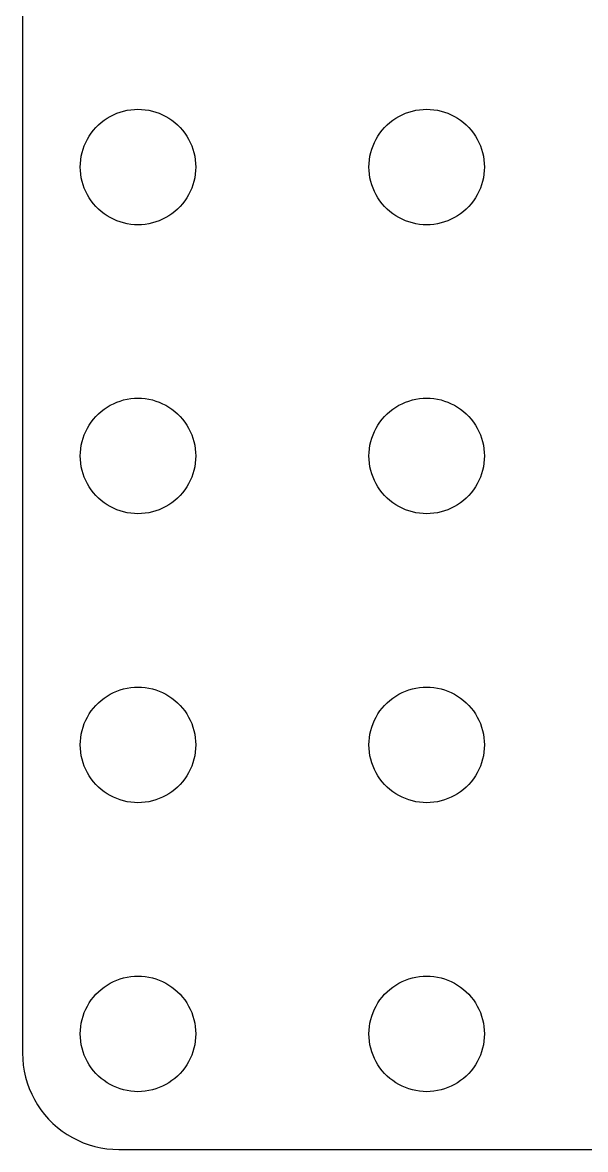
# Model space of a CAD drawing. Header units: metres. Extents: x -58 to 58, y -58 to 58.
# Drawn here: x -58.5 to -29.2, y -58.5 to 0 of the extents above; entities that cross this region are included whole.
import ezdxf

# ---------------------------------------------------------------- set-up
doc = ezdxf.new("R2010")
doc.units = ezdxf.units.M

msp = doc.modelspace()

# ---------------------------------------------------------------- linework, layer by layer
for p, q in [((-58.5, 53.5), (-58.5, -53.5)), ((-53.6044, -4.71066), (-53.427, -4.64682)), ((-53.427, -4.64682), (-53.2461, -4.59424)), ((-53.2461, -4.59424), (-53.0621, -4.55313)), ((-53.0621, -4.55313), (-52.876, -4.52365)), ((-52.876, -4.52365), (-52.6884, -4.50591)), ((-52.6884, -4.50591), (-52.5, -4.5)), ((-52.5, -4.5), (-52.3116, -4.50591)), ((-52.3116, -4.50591), (-52.124, -4.52365)), ((-52.124, -4.52365), (-51.9379, -4.55313)), ((-51.9379, -4.55313), (-51.7539, -4.59424)), ((-51.7539, -4.59424), (-51.5729, -4.64682)), ((-51.5729, -4.64682), (-51.3956, -4.71066)), ((-38.6044, -4.71066), (-38.427, -4.64682)), ((-38.427, -4.64682), (-38.2461, -4.59424)), ((-38.2461, -4.59424), (-38.0621, -4.55313)), ((-38.0621, -4.55313), (-37.876, -4.52365)), ((-37.876, -4.52365), (-37.6884, -4.50591)), ((-37.6884, -4.50591), (-37.5, -4.5)), ((-37.5, -4.5), (-37.3116, -4.50591)), ((-37.3116, -4.50591), (-37.124, -4.52365)), ((-37.124, -4.52365), (-36.9379, -4.55313)), ((-36.9379, -4.55313), (-36.7539, -4.59424)), ((-36.7539, -4.59424), (-36.5729, -4.64682)), ((-36.5729, -4.64682), (-36.3956, -4.71066)), ((-54.5536, -5.31308), (-54.4123, -5.18845)), ((-54.4123, -5.18845), (-54.2634, -5.07294)), ((-54.2634, -5.07294), (-54.1075, -4.96701)), ((-54.1075, -4.96701), (-53.9453, -4.87108)), ((-53.9453, -4.87108), (-53.7773, -4.78551)), ((-53.7773, -4.78551), (-53.6044, -4.71066)), ((-51.3956, -4.71066), (-51.2227, -4.78551)), ((-51.2227, -4.78551), (-51.0547, -4.87108)), ((-51.0547, -4.87108), (-50.8925, -4.96701)), ((-50.8925, -4.96701), (-50.7366, -5.07294)), ((-50.7366, -5.07294), (-50.5877, -5.18845)), ((-50.5877, -5.18845), (-50.4464, -5.31308)), ((-39.5536, -5.31308), (-39.4123, -5.18845)), ((-39.4123, -5.18845), (-39.2634, -5.07294)), ((-39.2634, -5.07294), (-39.1075, -4.96701)), ((-39.1075, -4.96701), (-38.9453, -4.87108)), ((-38.9453, -4.87108), (-38.7773, -4.78551)), ((-38.7773, -4.78551), (-38.6044, -4.71066)), ((-36.3956, -4.71066), (-36.2227, -4.78551)), ((-36.2227, -4.78551), (-36.0547, -4.87108)), ((-36.0547, -4.87108), (-35.8925, -4.96701)), ((-35.8925, -4.96701), (-35.7366, -5.07294)), ((-35.7366, -5.07294), (-35.5877, -5.18845)), ((-35.5877, -5.18845), (-35.4464, -5.31308)), ((-55.033, -5.89252), (-54.927, -5.73663)), ((-54.927, -5.73663), (-54.8115, -5.58772)), ((-54.8115, -5.58772), (-54.6869, -5.44635)), ((-54.6869, -5.44635), (-54.5536, -5.31308)), ((-50.4464, -5.31308), (-50.3131, -5.44635)), ((-50.3131, -5.44635), (-50.1885, -5.58772)), ((-50.1885, -5.58772), (-50.0729, -5.73663)), ((-50.0729, -5.73663), (-49.967, -5.89252)), ((-40.033, -5.89252), (-39.927, -5.73663)), ((-39.927, -5.73663), (-39.8115, -5.58772)), ((-39.8115, -5.58772), (-39.6869, -5.44635)), ((-39.6869, -5.44635), (-39.5536, -5.31308)), ((-35.4464, -5.31308), (-35.3131, -5.44635)), ((-35.3131, -5.44635), (-35.1885, -5.58772)), ((-35.1885, -5.58772), (-35.0729, -5.73663)), ((-35.0729, -5.73663), (-34.967, -5.89252)), ((-55.3532, -6.57294), (-55.2893, -6.39561)), ((-55.2893, -6.39561), (-55.2145, -6.22266)), ((-55.2145, -6.22266), (-55.1289, -6.05473)), ((-55.1289, -6.05473), (-55.033, -5.89252)), ((-49.967, -5.89252), (-49.8711, -6.05473)), ((-49.8711, -6.05473), (-49.7855, -6.22266)), ((-49.7855, -6.22266), (-49.7107, -6.39561)), ((-49.7107, -6.39561), (-49.6468, -6.57294)), ((-40.3532, -6.57294), (-40.2893, -6.39561)), ((-40.2893, -6.39561), (-40.2145, -6.22266)), ((-40.2145, -6.22266), (-40.1289, -6.05473)), ((-40.1289, -6.05473), (-40.033, -5.89252)), ((-34.967, -5.89252), (-34.8711, -6.05473)), ((-34.8711, -6.05473), (-34.7855, -6.22266)), ((-34.7855, -6.22266), (-34.7107, -6.39561)), ((-34.7107, -6.39561), (-34.6468, -6.57294)), ((-55.4763, -7.12399), (-55.4469, -6.93785)), ((-55.4469, -6.93785), (-55.4057, -6.75392)), ((-55.4057, -6.75392), (-55.3532, -6.57294)), ((-49.6468, -6.57294), (-49.5942, -6.75392)), ((-49.5942, -6.75392), (-49.5531, -6.93785)), ((-49.5531, -6.93785), (-49.5237, -7.12399)), ((-40.4763, -7.12399), (-40.4469, -6.93785)), ((-40.4469, -6.93785), (-40.4057, -6.75392)), ((-40.4057, -6.75392), (-40.3532, -6.57294)), ((-34.6468, -6.57294), (-34.5942, -6.75392)), ((-34.5942, -6.75392), (-34.5531, -6.93785)), ((-34.5531, -6.93785), (-34.5237, -7.12399)), ((-55.5, -7.5), (-55.4941, -7.31161)), ((-55.4941, -7.68837), (-55.5, -7.5)), ((-55.4941, -7.31161), (-55.4763, -7.12399)), ((-49.5237, -7.12399), (-49.5059, -7.31161)), ((-49.5059, -7.31161), (-49.5, -7.5)), ((-49.5, -7.5), (-49.5059, -7.68837)), ((-40.5, -7.5), (-40.4941, -7.31161)), ((-40.4941, -7.68837), (-40.5, -7.5)), ((-40.4941, -7.31161), (-40.4763, -7.12399)), ((-34.5237, -7.12399), (-34.5059, -7.31161)), ((-34.5059, -7.31161), (-34.5, -7.5)), ((-34.5, -7.5), (-34.5059, -7.68837)), ((-55.4763, -7.87599), (-55.4941, -7.68837)), ((-55.4469, -8.06213), (-55.4763, -7.87599)), ((-55.4057, -8.24606), (-55.4469, -8.06213)), ((-49.5531, -8.06213), (-49.5942, -8.24606)), ((-49.5237, -7.87599), (-49.5531, -8.06213)), ((-49.5059, -7.68837), (-49.5237, -7.87599)), ((-40.4763, -7.87599), (-40.4941, -7.68837)), ((-40.4469, -8.06213), (-40.4763, -7.87599)), ((-40.4057, -8.24606), (-40.4469, -8.06213)), ((-34.5531, -8.06213), (-34.5942, -8.24606)), ((-34.5237, -7.87599), (-34.5531, -8.06213)), ((-34.5059, -7.68837), (-34.5237, -7.87599)), ((-55.3532, -8.42705), (-55.4057, -8.24606)), ((-55.2893, -8.60437), (-55.3532, -8.42705)), ((-55.2145, -8.77733), (-55.2893, -8.60437)), ((-49.7107, -8.60437), (-49.7855, -8.77733)), ((-49.6468, -8.42705), (-49.7107, -8.60437)), ((-49.5942, -8.24606), (-49.6468, -8.42705)), ((-40.3532, -8.42705), (-40.4057, -8.24606)), ((-40.2893, -8.60437), (-40.3532, -8.42705)), ((-40.2145, -8.77733), (-40.2893, -8.60437)), ((-34.7107, -8.60437), (-34.7855, -8.77733)), ((-34.6468, -8.42705), (-34.7107, -8.60437)), ((-34.5942, -8.24606), (-34.6468, -8.42705)), ((-55.1289, -8.94525), (-55.2145, -8.77733)), ((-55.033, -9.10747), (-55.1289, -8.94525)), ((-54.927, -9.26335), (-55.033, -9.10747)), ((-54.8115, -9.41226), (-54.927, -9.26335)), ((-50.0729, -9.26335), (-50.1885, -9.41226)), ((-49.967, -9.10747), (-50.0729, -9.26335)), ((-49.8711, -8.94525), (-49.967, -9.10747)), ((-49.7855, -8.77733), (-49.8711, -8.94525)), ((-40.1289, -8.94525), (-40.2145, -8.77733)), ((-40.033, -9.10747), (-40.1289, -8.94525)), ((-39.927, -9.26335), (-40.033, -9.10747)), ((-39.8115, -9.41226), (-39.927, -9.26335)), ((-35.0729, -9.26335), (-35.1885, -9.41226)), ((-34.967, -9.10747), (-35.0729, -9.26335)), ((-34.8711, -8.94525), (-34.967, -9.10747)), ((-34.7855, -8.77733), (-34.8711, -8.94525)), ((-54.6869, -9.55363), (-54.8115, -9.41226)), ((-54.5536, -9.6869), (-54.6869, -9.55363)), ((-54.4123, -9.81154), (-54.5536, -9.6869)), ((-54.2634, -9.92705), (-54.4123, -9.81154)), ((-54.1075, -10.033), (-54.2634, -9.92705)), ((-50.7366, -9.92705), (-50.8925, -10.033)), ((-50.5877, -9.81154), (-50.7366, -9.92705)), ((-50.4464, -9.6869), (-50.5877, -9.81154)), ((-50.3131, -9.55363), (-50.4464, -9.6869)), ((-50.1885, -9.41226), (-50.3131, -9.55363)), ((-39.6869, -9.55363), (-39.8115, -9.41226)), ((-39.5536, -9.6869), (-39.6869, -9.55363)), ((-39.4123, -9.81154), (-39.5536, -9.6869)), ((-39.2634, -9.92705), (-39.4123, -9.81154)), ((-39.1075, -10.033), (-39.2634, -9.92705)), ((-35.7366, -9.92705), (-35.8925, -10.033)), ((-35.5877, -9.81154), (-35.7366, -9.92705)), ((-35.4464, -9.6869), (-35.5877, -9.81154)), ((-35.3131, -9.55363), (-35.4464, -9.6869)), ((-35.1885, -9.41226), (-35.3131, -9.55363)), ((-53.9453, -10.1289), (-54.1075, -10.033)), ((-53.7773, -10.2145), (-53.9453, -10.1289)), ((-53.6044, -10.2893), (-53.7773, -10.2145)), ((-53.427, -10.3532), (-53.6044, -10.2893)), ((-53.2461, -10.4057), (-53.427, -10.3532)), ((-53.0621, -10.4469), (-53.2461, -10.4057)), ((-52.876, -10.4763), (-53.0621, -10.4469)), ((-52.6884, -10.4941), (-52.876, -10.4763)), ((-52.5, -10.5), (-52.6884, -10.4941)), ((-52.3116, -10.4941), (-52.5, -10.5)), ((-52.124, -10.4763), (-52.3116, -10.4941)), ((-51.9379, -10.4469), (-52.124, -10.4763)), ((-51.7539, -10.4057), (-51.9379, -10.4469)), ((-51.5729, -10.3532), (-51.7539, -10.4057)), ((-51.3956, -10.2893), (-51.5729, -10.3532)), ((-51.2227, -10.2145), (-51.3956, -10.2893)), ((-51.0547, -10.1289), (-51.2227, -10.2145)), ((-50.8925, -10.033), (-51.0547, -10.1289)), ((-38.9453, -10.1289), (-39.1075, -10.033)), ((-38.7773, -10.2145), (-38.9453, -10.1289)), ((-38.6044, -10.2893), (-38.7773, -10.2145)), ((-38.427, -10.3532), (-38.6044, -10.2893)), ((-38.2461, -10.4057), (-38.427, -10.3532)), ((-38.0621, -10.4469), (-38.2461, -10.4057)), ((-37.876, -10.4763), (-38.0621, -10.4469)), ((-37.6884, -10.4941), (-37.876, -10.4763)), ((-37.5, -10.5), (-37.6884, -10.4941)), ((-37.3116, -10.4941), (-37.5, -10.5)), ((-37.124, -10.4763), (-37.3116, -10.4941)), ((-36.9379, -10.4469), (-37.124, -10.4763)), ((-36.7539, -10.4057), (-36.9379, -10.4469)), ((-36.5729, -10.3532), (-36.7539, -10.4057)), ((-36.3956, -10.2893), (-36.5729, -10.3532)), ((-36.2227, -10.2145), (-36.3956, -10.2893)), ((-36.0547, -10.1289), (-36.2227, -10.2145)), ((-35.8925, -10.033), (-36.0547, -10.1289)), ((-54.1075, -19.967), (-53.9453, -19.8711)), ((-53.9453, -19.8711), (-53.7773, -19.7855)), ((-53.7773, -19.7855), (-53.6044, -19.7107)), ((-53.6044, -19.7107), (-53.427, -19.6468)), ((-53.427, -19.6468), (-53.2461, -19.5942)), ((-53.2461, -19.5942), (-53.0621, -19.5531)), ((-53.0621, -19.5531), (-52.876, -19.5237)), ((-52.876, -19.5237), (-52.6884, -19.5059)), ((-52.6884, -19.5059), (-52.5, -19.5)), ((-52.5, -19.5), (-52.3116, -19.5059)), ((-52.3116, -19.5059), (-52.124, -19.5237)), ((-52.124, -19.5237), (-51.9379, -19.5531)), ((-51.9379, -19.5531), (-51.7539, -19.5942)), ((-51.7539, -19.5942), (-51.5729, -19.6468)), ((-51.5729, -19.6468), (-51.3956, -19.7107)), ((-51.3956, -19.7107), (-51.2227, -19.7855)), ((-51.2227, -19.7855), (-51.0547, -19.8711)), ((-51.0547, -19.8711), (-50.8925, -19.967)), ((-39.1075, -19.967), (-38.9453, -19.8711)), ((-38.9453, -19.8711), (-38.7773, -19.7855)), ((-38.7773, -19.7855), (-38.6044, -19.7107)), ((-38.6044, -19.7107), (-38.427, -19.6468)), ((-38.427, -19.6468), (-38.2461, -19.5942)), ((-38.2461, -19.5942), (-38.0621, -19.5531)), ((-38.0621, -19.5531), (-37.876, -19.5237)), ((-37.876, -19.5237), (-37.6884, -19.5059)), ((-37.6884, -19.5059), (-37.5, -19.5)), ((-37.5, -19.5), (-37.3116, -19.5059)), ((-37.3116, -19.5059), (-37.124, -19.5237)), ((-37.124, -19.5237), (-36.9379, -19.5531)), ((-36.9379, -19.5531), (-36.7539, -19.5942)), ((-36.7539, -19.5942), (-36.5729, -19.6468)), ((-36.5729, -19.6468), (-36.3956, -19.7107)), ((-36.3956, -19.7107), (-36.2227, -19.7855)), ((-36.2227, -19.7855), (-36.0547, -19.8711)), ((-36.0547, -19.8711), (-35.8925, -19.967)), ((-54.8115, -20.5877), (-54.6869, -20.4464)), ((-54.6869, -20.4464), (-54.5536, -20.3131)), ((-54.5536, -20.3131), (-54.4123, -20.1884)), ((-54.4123, -20.1884), (-54.2634, -20.0729)), ((-54.2634, -20.0729), (-54.1075, -19.967)), ((-50.8925, -19.967), (-50.7366, -20.0729)), ((-50.7366, -20.0729), (-50.5877, -20.1884)), ((-50.5877, -20.1884), (-50.4464, -20.3131)), ((-50.4464, -20.3131), (-50.3131, -20.4464)), ((-50.3131, -20.4464), (-50.1885, -20.5877)), ((-39.8115, -20.5877), (-39.6869, -20.4464)), ((-39.6869, -20.4464), (-39.5536, -20.3131)), ((-39.5536, -20.3131), (-39.4123, -20.1884)), ((-39.4123, -20.1884), (-39.2634, -20.0729)), ((-39.2634, -20.0729), (-39.1075, -19.967)), ((-35.8925, -19.967), (-35.7366, -20.0729)), ((-35.7366, -20.0729), (-35.5877, -20.1884)), ((-35.5877, -20.1884), (-35.4464, -20.3131)), ((-35.4464, -20.3131), (-35.3131, -20.4464)), ((-35.3131, -20.4464), (-35.1885, -20.5877)), ((-55.2145, -21.2227), (-55.1289, -21.0547)), ((-55.1289, -21.0547), (-55.033, -20.8925)), ((-55.033, -20.8925), (-54.927, -20.7366)), ((-54.927, -20.7366), (-54.8115, -20.5877)), ((-50.1885, -20.5877), (-50.0729, -20.7366)), ((-50.0729, -20.7366), (-49.967, -20.8925)), ((-49.967, -20.8925), (-49.8711, -21.0547)), ((-49.8711, -21.0547), (-49.7855, -21.2227)), ((-40.2145, -21.2227), (-40.1289, -21.0547)), ((-40.1289, -21.0547), (-40.033, -20.8925)), ((-40.033, -20.8925), (-39.927, -20.7366)), ((-39.927, -20.7366), (-39.8115, -20.5877)), ((-35.1885, -20.5877), (-35.0729, -20.7366)), ((-35.0729, -20.7366), (-34.967, -20.8925)), ((-34.967, -20.8925), (-34.8711, -21.0547)), ((-34.8711, -21.0547), (-34.7855, -21.2227)), ((-55.4057, -21.7539), (-55.3532, -21.5729)), ((-55.3532, -21.5729), (-55.2893, -21.3956)), ((-55.2893, -21.3956), (-55.2145, -21.2227)), ((-49.7855, -21.2227), (-49.7107, -21.3956)), ((-49.7107, -21.3956), (-49.6468, -21.5729)), ((-49.6468, -21.5729), (-49.5942, -21.7539)), ((-40.4057, -21.7539), (-40.3532, -21.5729)), ((-40.3532, -21.5729), (-40.2893, -21.3956)), ((-40.2893, -21.3956), (-40.2145, -21.2227)), ((-34.7855, -21.2227), (-34.7107, -21.3956)), ((-34.7107, -21.3956), (-34.6468, -21.5729)), ((-34.6468, -21.5729), (-34.5942, -21.7539)), ((-55.4941, -22.3116), (-55.4763, -22.124)), ((-55.4763, -22.124), (-55.4469, -21.9379)), ((-55.4469, -21.9379), (-55.4057, -21.7539)), ((-49.5942, -21.7539), (-49.5531, -21.9379)), ((-49.5531, -21.9379), (-49.5237, -22.124)), ((-49.5237, -22.124), (-49.5059, -22.3116)), ((-40.4941, -22.3116), (-40.4763, -22.124)), ((-40.4763, -22.124), (-40.4469, -21.9379)), ((-40.4469, -21.9379), (-40.4057, -21.7539)), ((-34.5942, -21.7539), (-34.5531, -21.9379)), ((-34.5531, -21.9379), (-34.5237, -22.124)), ((-34.5237, -22.124), (-34.5059, -22.3116)), ((-55.5, -22.5), (-55.4941, -22.3116)), ((-55.4941, -22.6884), (-55.5, -22.5)), ((-55.4763, -22.876), (-55.4941, -22.6884)), ((-49.5059, -22.6884), (-49.5237, -22.876)), ((-49.5059, -22.3116), (-49.5, -22.5)), ((-49.5, -22.5), (-49.5059, -22.6884)), ((-40.5, -22.5), (-40.4941, -22.3116)), ((-40.4941, -22.6884), (-40.5, -22.5)), ((-40.4763, -22.876), (-40.4941, -22.6884)), ((-34.5059, -22.6884), (-34.5237, -22.876)), ((-34.5059, -22.3116), (-34.5, -22.5)), ((-34.5, -22.5), (-34.5059, -22.6884)), ((-55.4469, -23.0621), (-55.4763, -22.876)), ((-55.4057, -23.2461), (-55.4469, -23.0621)), ((-55.3532, -23.427), (-55.4057, -23.2461)), ((-49.5942, -23.2461), (-49.6468, -23.427)), ((-49.5531, -23.0621), (-49.5942, -23.2461)), ((-49.5237, -22.876), (-49.5531, -23.0621)), ((-40.4469, -23.0621), (-40.4763, -22.876)), ((-40.4057, -23.2461), (-40.4469, -23.0621)), ((-40.3532, -23.427), (-40.4057, -23.2461)), ((-34.5942, -23.2461), (-34.6468, -23.427)), ((-34.5531, -23.0621), (-34.5942, -23.2461)), ((-34.5237, -22.876), (-34.5531, -23.0621)), ((-55.2893, -23.6044), (-55.3532, -23.427)), ((-55.2145, -23.7773), (-55.2893, -23.6044)), ((-55.1289, -23.9453), (-55.2145, -23.7773)), ((-55.033, -24.1075), (-55.1289, -23.9453)), ((-49.8711, -23.9453), (-49.967, -24.1075)), ((-49.7855, -23.7773), (-49.8711, -23.9453)), ((-49.7107, -23.6044), (-49.7855, -23.7773)), ((-49.6468, -23.427), (-49.7107, -23.6044)), ((-40.2893, -23.6044), (-40.3532, -23.427)), ((-40.2145, -23.7773), (-40.2893, -23.6044)), ((-40.1289, -23.9453), (-40.2145, -23.7773)), ((-40.033, -24.1075), (-40.1289, -23.9453)), ((-34.8711, -23.9453), (-34.967, -24.1075)), ((-34.7855, -23.7773), (-34.8711, -23.9453)), ((-34.7107, -23.6044), (-34.7855, -23.7773)), ((-34.6468, -23.427), (-34.7107, -23.6044)), ((-54.927, -24.2634), (-55.033, -24.1075)), ((-54.8115, -24.4123), (-54.927, -24.2634)), ((-54.6869, -24.5536), (-54.8115, -24.4123)), ((-54.5536, -24.6869), (-54.6869, -24.5536)), ((-50.3131, -24.5536), (-50.4464, -24.6869)), ((-50.1885, -24.4123), (-50.3131, -24.5536)), ((-50.0729, -24.2634), (-50.1885, -24.4123)), ((-49.967, -24.1075), (-50.0729, -24.2634)), ((-39.927, -24.2634), (-40.033, -24.1075)), ((-39.8115, -24.4123), (-39.927, -24.2634)), ((-39.6869, -24.5536), (-39.8115, -24.4123)), ((-39.5536, -24.6869), (-39.6869, -24.5536)), ((-35.3131, -24.5536), (-35.4464, -24.6869)), ((-35.1885, -24.4123), (-35.3131, -24.5536)), ((-35.0729, -24.2634), (-35.1885, -24.4123)), ((-34.967, -24.1075), (-35.0729, -24.2634)), ((-54.4123, -24.8115), (-54.5536, -24.6869)), ((-54.2634, -24.927), (-54.4123, -24.8115)), ((-54.1075, -25.033), (-54.2634, -24.927)), ((-53.9453, -25.1289), (-54.1075, -25.033)), ((-53.7773, -25.2145), (-53.9453, -25.1289)), ((-51.0547, -25.1289), (-51.2227, -25.2145)), ((-50.8925, -25.033), (-51.0547, -25.1289)), ((-50.7366, -24.927), (-50.8925, -25.033)), ((-50.5877, -24.8115), (-50.7366, -24.927)), ((-50.4464, -24.6869), (-50.5877, -24.8115)), ((-39.4123, -24.8115), (-39.5536, -24.6869)), ((-39.2634, -24.927), (-39.4123, -24.8115)), ((-39.1075, -25.033), (-39.2634, -24.927)), ((-38.9453, -25.1289), (-39.1075, -25.033)), ((-38.7773, -25.2145), (-38.9453, -25.1289)), ((-36.0547, -25.1289), (-36.2227, -25.2145)), ((-35.8925, -25.033), (-36.0547, -25.1289)), ((-35.7366, -24.927), (-35.8925, -25.033)), ((-35.5877, -24.8115), (-35.7366, -24.927)), ((-35.4464, -24.6869), (-35.5877, -24.8115)), ((-53.6044, -25.2893), (-53.7773, -25.2145)), ((-53.427, -25.3532), (-53.6044, -25.2893)), ((-53.2461, -25.4057), (-53.427, -25.3532)), ((-53.0621, -25.4469), (-53.2461, -25.4057)), ((-52.876, -25.4763), (-53.0621, -25.4469)), ((-52.6884, -25.4941), (-52.876, -25.4763)), ((-52.5, -25.5), (-52.6884, -25.4941)), ((-52.3116, -25.4941), (-52.5, -25.5)), ((-52.124, -25.4763), (-52.3116, -25.4941)), ((-51.9379, -25.4469), (-52.124, -25.4763)), ((-51.7539, -25.4057), (-51.9379, -25.4469)), ((-51.5729, -25.3532), (-51.7539, -25.4057)), ((-51.3956, -25.2893), (-51.5729, -25.3532)), ((-51.2227, -25.2145), (-51.3956, -25.2893)), ((-38.6044, -25.2893), (-38.7773, -25.2145)), ((-38.427, -25.3532), (-38.6044, -25.2893)), ((-38.2461, -25.4057), (-38.427, -25.3532)), ((-38.0621, -25.4469), (-38.2461, -25.4057)), ((-37.876, -25.4763), (-38.0621, -25.4469)), ((-37.6884, -25.4941), (-37.876, -25.4763)), ((-37.5, -25.5), (-37.6884, -25.4941)), ((-37.3116, -25.4941), (-37.5, -25.5)), ((-37.124, -25.4763), (-37.3116, -25.4941)), ((-36.9379, -25.4469), (-37.124, -25.4763)), ((-36.7539, -25.4057), (-36.9379, -25.4469)), ((-36.5729, -25.3532), (-36.7539, -25.4057)), ((-36.3956, -25.2893), (-36.5729, -25.3532)), ((-36.2227, -25.2145), (-36.3956, -25.2893)), ((-52.876, -34.5237), (-52.6884, -34.5059)), ((-52.6884, -34.5059), (-52.5, -34.5)), ((-52.5, -34.5), (-52.3116, -34.5059)), ((-52.3116, -34.5059), (-52.124, -34.5237)), ((-37.876, -34.5237), (-37.6884, -34.5059)), ((-37.6884, -34.5059), (-37.5, -34.5)), ((-37.5, -34.5), (-37.3116, -34.5059)), ((-37.3116, -34.5059), (-37.124, -34.5237)), ((-54.4123, -35.1885), (-54.2634, -35.0729)), ((-54.2634, -35.0729), (-54.1075, -34.967)), ((-54.1075, -34.967), (-53.9453, -34.8711)), ((-53.9453, -34.8711), (-53.7773, -34.7855)), ((-53.7773, -34.7855), (-53.6044, -34.7107)), ((-53.6044, -34.7107), (-53.427, -34.6468)), ((-53.427, -34.6468), (-53.2461, -34.5942)), ((-53.2461, -34.5942), (-53.0621, -34.5531)), ((-53.0621, -34.5531), (-52.876, -34.5237)), ((-52.124, -34.5237), (-51.9379, -34.5531)), ((-51.9379, -34.5531), (-51.7539, -34.5942)), ((-51.7539, -34.5942), (-51.5729, -34.6468)), ((-51.5729, -34.6468), (-51.3956, -34.7107)), ((-51.3956, -34.7107), (-51.2227, -34.7855)), ((-51.2227, -34.7855), (-51.0547, -34.8711)), ((-51.0547, -34.8711), (-50.8925, -34.967)), ((-50.8925, -34.967), (-50.7366, -35.0729)), ((-50.7366, -35.0729), (-50.5877, -35.1885)), ((-39.4123, -35.1885), (-39.2634, -35.0729)), ((-39.2634, -35.0729), (-39.1075, -34.967)), ((-39.1075, -34.967), (-38.9453, -34.8711)), ((-38.9453, -34.8711), (-38.7773, -34.7855)), ((-38.7773, -34.7855), (-38.6044, -34.7107)), ((-38.6044, -34.7107), (-38.427, -34.6468)), ((-38.427, -34.6468), (-38.2461, -34.5942)), ((-38.2461, -34.5942), (-38.0621, -34.5531)), ((-38.0621, -34.5531), (-37.876, -34.5237)), ((-37.124, -34.5237), (-36.9379, -34.5531)), ((-36.9379, -34.5531), (-36.7539, -34.5942)), ((-36.7539, -34.5942), (-36.5729, -34.6468)), ((-36.5729, -34.6468), (-36.3956, -34.7107)), ((-36.3956, -34.7107), (-36.2227, -34.7855)), ((-36.2227, -34.7855), (-36.0547, -34.8711)), ((-36.0547, -34.8711), (-35.8925, -34.967)), ((-35.8925, -34.967), (-35.7366, -35.0729)), ((-35.7366, -35.0729), (-35.5877, -35.1885)), ((-54.927, -35.7366), (-54.8115, -35.5877)), ((-54.8115, -35.5877), (-54.6869, -35.4464)), ((-54.6869, -35.4464), (-54.5536, -35.3131)), ((-54.5536, -35.3131), (-54.4123, -35.1885)), ((-50.5877, -35.1885), (-50.4464, -35.3131)), ((-50.4464, -35.3131), (-50.3131, -35.4464)), ((-50.3131, -35.4464), (-50.1885, -35.5877)), ((-50.1885, -35.5877), (-50.0729, -35.7366)), ((-39.927, -35.7366), (-39.8115, -35.5877)), ((-39.8115, -35.5877), (-39.6869, -35.4464)), ((-39.6869, -35.4464), (-39.5536, -35.3131)), ((-39.5536, -35.3131), (-39.4123, -35.1885)), ((-35.5877, -35.1885), (-35.4464, -35.3131)), ((-35.4464, -35.3131), (-35.3131, -35.4464)), ((-35.3131, -35.4464), (-35.1885, -35.5877)), ((-35.1885, -35.5877), (-35.0729, -35.7366)), ((-55.2893, -36.3956), (-55.2145, -36.2227)), ((-55.2145, -36.2227), (-55.1289, -36.0547)), ((-55.1289, -36.0547), (-55.033, -35.8925)), ((-55.033, -35.8925), (-54.927, -35.7366)), ((-50.0729, -35.7366), (-49.967, -35.8925)), ((-49.967, -35.8925), (-49.8711, -36.0547)), ((-49.8711, -36.0547), (-49.7855, -36.2227)), ((-49.7855, -36.2227), (-49.7107, -36.3956)), ((-40.2893, -36.3956), (-40.2145, -36.2227)), ((-40.2145, -36.2227), (-40.1289, -36.0547)), ((-40.1289, -36.0547), (-40.033, -35.8925)), ((-40.033, -35.8925), (-39.927, -35.7366)), ((-35.0729, -35.7366), (-34.967, -35.8925)), ((-34.967, -35.8925), (-34.8711, -36.0547)), ((-34.8711, -36.0547), (-34.7855, -36.2227)), ((-34.7855, -36.2227), (-34.7107, -36.3956)), ((-55.4469, -36.9379), (-55.4057, -36.7539)), ((-55.4057, -36.7539), (-55.3532, -36.5729)), ((-55.3532, -36.5729), (-55.2893, -36.3956)), ((-49.7107, -36.3956), (-49.6468, -36.5729)), ((-49.6468, -36.5729), (-49.5942, -36.7539)), ((-49.5942, -36.7539), (-49.5531, -36.9379)), ((-40.4469, -36.9379), (-40.4057, -36.7539)), ((-40.4057, -36.7539), (-40.3532, -36.5729)), ((-40.3532, -36.5729), (-40.2893, -36.3956)), ((-34.7107, -36.3956), (-34.6468, -36.5729)), ((-34.6468, -36.5729), (-34.5942, -36.7539)), ((-34.5942, -36.7539), (-34.5531, -36.9379)), ((-55.5, -37.5), (-55.4941, -37.3116)), ((-55.4941, -37.3116), (-55.4763, -37.124)), ((-55.4763, -37.124), (-55.4469, -36.9379)), ((-49.5531, -36.9379), (-49.5237, -37.124)), ((-49.5237, -37.124), (-49.5059, -37.3116)), ((-49.5059, -37.3116), (-49.5, -37.5)), ((-40.5, -37.5), (-40.4941, -37.3116)), ((-40.4941, -37.3116), (-40.4763, -37.124)), ((-40.4763, -37.124), (-40.4469, -36.9379)), ((-34.5531, -36.9379), (-34.5237, -37.124)), ((-34.5237, -37.124), (-34.5059, -37.3116)), ((-34.5059, -37.3116), (-34.5, -37.5)), ((-55.4941, -37.6884), (-55.5, -37.5)), ((-55.4763, -37.876), (-55.4941, -37.6884)), ((-55.4469, -38.0621), (-55.4763, -37.876)), ((-49.5237, -37.876), (-49.5531, -38.0621)), ((-49.5059, -37.6884), (-49.5237, -37.876)), ((-49.5, -37.5), (-49.5059, -37.6884)), ((-40.4941, -37.6884), (-40.5, -37.5)), ((-40.4763, -37.876), (-40.4941, -37.6884)), ((-40.4469, -38.0621), (-40.4763, -37.876)), ((-34.5237, -37.876), (-34.5531, -38.0621)), ((-34.5059, -37.6884), (-34.5237, -37.876)), ((-34.5, -37.5), (-34.5059, -37.6884)), ((-55.4057, -38.2461), (-55.4469, -38.0621)), ((-55.3532, -38.427), (-55.4057, -38.2461)), ((-55.2893, -38.6044), (-55.3532, -38.427)), ((-55.2145, -38.7773), (-55.2893, -38.6044)), ((-49.7107, -38.6044), (-49.7855, -38.7773)), ((-49.6468, -38.427), (-49.7107, -38.6044)), ((-49.5942, -38.2461), (-49.6468, -38.427)), ((-49.5531, -38.0621), (-49.5942, -38.2461)), ((-40.4057, -38.2461), (-40.4469, -38.0621)), ((-40.3532, -38.427), (-40.4057, -38.2461)), ((-40.2893, -38.6044), (-40.3532, -38.427)), ((-40.2145, -38.7773), (-40.2893, -38.6044)), ((-34.7107, -38.6044), (-34.7855, -38.7773)), ((-34.6468, -38.427), (-34.7107, -38.6044)), ((-34.5942, -38.2461), (-34.6468, -38.427)), ((-34.5531, -38.0621), (-34.5942, -38.2461)), ((-55.1289, -38.9453), (-55.2145, -38.7773)), ((-55.033, -39.1075), (-55.1289, -38.9453)), ((-54.927, -39.2634), (-55.033, -39.1075)), ((-49.967, -39.1075), (-50.0729, -39.2634)), ((-49.8711, -38.9453), (-49.967, -39.1075)), ((-49.7855, -38.7773), (-49.8711, -38.9453)), ((-40.1289, -38.9453), (-40.2145, -38.7773)), ((-40.033, -39.1075), (-40.1289, -38.9453)), ((-39.927, -39.2634), (-40.033, -39.1075)), ((-34.967, -39.1075), (-35.0729, -39.2634)), ((-34.8711, -38.9453), (-34.967, -39.1075)), ((-34.7855, -38.7773), (-34.8711, -38.9453)), ((-54.8115, -39.4123), (-54.927, -39.2634)), ((-54.6869, -39.5536), (-54.8115, -39.4123)), ((-54.5536, -39.6869), (-54.6869, -39.5536)), ((-54.4123, -39.8115), (-54.5536, -39.6869)), ((-50.4464, -39.6869), (-50.5877, -39.8115)), ((-50.3131, -39.5536), (-50.4464, -39.6869)), ((-50.1885, -39.4123), (-50.3131, -39.5536)), ((-50.0729, -39.2634), (-50.1885, -39.4123)), ((-39.8115, -39.4123), (-39.927, -39.2634)), ((-39.6869, -39.5536), (-39.8115, -39.4123)), ((-39.5536, -39.6869), (-39.6869, -39.5536)), ((-39.4123, -39.8115), (-39.5536, -39.6869)), ((-35.4464, -39.6869), (-35.5877, -39.8115)), ((-35.3131, -39.5536), (-35.4464, -39.6869)), ((-35.1885, -39.4123), (-35.3131, -39.5536)), ((-35.0729, -39.2634), (-35.1885, -39.4123)), ((-54.2634, -39.927), (-54.4123, -39.8115)), ((-54.1075, -40.033), (-54.2634, -39.927)), ((-53.9453, -40.1289), (-54.1075, -40.033)), ((-53.7773, -40.2145), (-53.9453, -40.1289)), ((-53.6044, -40.2893), (-53.7773, -40.2145)), ((-53.427, -40.3532), (-53.6044, -40.2893)), ((-53.2461, -40.4057), (-53.427, -40.3532)), ((-51.5729, -40.3532), (-51.7539, -40.4057)), ((-51.3956, -40.2893), (-51.5729, -40.3532)), ((-51.2227, -40.2145), (-51.3956, -40.2893)), ((-51.0547, -40.1289), (-51.2227, -40.2145)), ((-50.8925, -40.033), (-51.0547, -40.1289)), ((-50.7366, -39.927), (-50.8925, -40.033)), ((-50.5877, -39.8115), (-50.7366, -39.927)), ((-39.2634, -39.927), (-39.4123, -39.8115)), ((-39.1075, -40.033), (-39.2634, -39.927)), ((-38.9453, -40.1289), (-39.1075, -40.033)), ((-38.7773, -40.2145), (-38.9453, -40.1289)), ((-38.6044, -40.2893), (-38.7773, -40.2145)), ((-38.427, -40.3532), (-38.6044, -40.2893)), ((-38.2461, -40.4057), (-38.427, -40.3532)), ((-36.5729, -40.3532), (-36.7539, -40.4057)), ((-36.3956, -40.2893), (-36.5729, -40.3532)), ((-36.2227, -40.2145), (-36.3956, -40.2893)), ((-36.0547, -40.1289), (-36.2227, -40.2145)), ((-35.8925, -40.033), (-36.0547, -40.1289)), ((-35.7366, -39.927), (-35.8925, -40.033)), ((-35.5877, -39.8115), (-35.7366, -39.927)), ((-53.0621, -40.4469), (-53.2461, -40.4057)), ((-52.876, -40.4763), (-53.0621, -40.4469)), ((-52.6884, -40.4941), (-52.876, -40.4763)), ((-52.5, -40.5), (-52.6884, -40.4941)), ((-52.3116, -40.4941), (-52.5, -40.5)), ((-52.124, -40.4763), (-52.3116, -40.4941)), ((-51.9379, -40.4469), (-52.124, -40.4763)), ((-51.7539, -40.4057), (-51.9379, -40.4469)), ((-38.0621, -40.4469), (-38.2461, -40.4057)), ((-37.876, -40.4763), (-38.0621, -40.4469)), ((-37.6884, -40.4941), (-37.876, -40.4763)), ((-37.5, -40.5), (-37.6884, -40.4941)), ((-37.3116, -40.4941), (-37.5, -40.5)), ((-37.124, -40.4763), (-37.3116, -40.4941)), ((-36.9379, -40.4469), (-37.124, -40.4763)), ((-36.7539, -40.4057), (-36.9379, -40.4469)), ((-53.7773, -49.7855), (-53.6044, -49.7107)), ((-53.6044, -49.7107), (-53.427, -49.6468)), ((-53.427, -49.6468), (-53.2461, -49.5942)), ((-53.2461, -49.5942), (-53.0621, -49.5531)), ((-53.0621, -49.5531), (-52.876, -49.5237)), ((-52.876, -49.5237), (-52.6884, -49.5059)), ((-52.6884, -49.5059), (-52.5, -49.5)), ((-52.5, -49.5), (-52.3116, -49.5059)), ((-52.3116, -49.5059), (-52.124, -49.5237)), ((-52.124, -49.5237), (-51.9379, -49.5531)), ((-51.9379, -49.5531), (-51.7539, -49.5942)), ((-51.7539, -49.5942), (-51.5729, -49.6468)), ((-51.5729, -49.6468), (-51.3956, -49.7107)), ((-51.3956, -49.7107), (-51.2227, -49.7855)), ((-38.7773, -49.7855), (-38.6044, -49.7107)), ((-38.6044, -49.7107), (-38.427, -49.6468)), ((-38.427, -49.6468), (-38.2461, -49.5942)), ((-38.2461, -49.5942), (-38.0621, -49.5531)), ((-38.0621, -49.5531), (-37.876, -49.5237)), ((-37.876, -49.5237), (-37.6884, -49.5059)), ((-37.6884, -49.5059), (-37.5, -49.5)), ((-37.5, -49.5), (-37.3116, -49.5059)), ((-37.3116, -49.5059), (-37.124, -49.5237)), ((-37.124, -49.5237), (-36.9379, -49.5531)), ((-36.9379, -49.5531), (-36.7539, -49.5942)), ((-36.7539, -49.5942), (-36.5729, -49.6468)), ((-36.5729, -49.6468), (-36.3956, -49.7107)), ((-36.3956, -49.7107), (-36.2227, -49.7855)), ((-54.5536, -50.3131), (-54.4123, -50.1885)), ((-54.4123, -50.1885), (-54.2634, -50.0729)), ((-54.2634, -50.0729), (-54.1075, -49.967)), ((-54.1075, -49.967), (-53.9453, -49.8711)), ((-53.9453, -49.8711), (-53.7773, -49.7855)), ((-51.2227, -49.7855), (-51.0547, -49.8711)), ((-51.0547, -49.8711), (-50.8925, -49.967)), ((-50.8925, -49.967), (-50.7366, -50.0729)), ((-50.7366, -50.0729), (-50.5877, -50.1885)), ((-50.5877, -50.1885), (-50.4464, -50.3131)), ((-39.5536, -50.3131), (-39.4123, -50.1885)), ((-39.4123, -50.1885), (-39.2634, -50.0729)), ((-39.2634, -50.0729), (-39.1075, -49.967)), ((-39.1075, -49.967), (-38.9453, -49.8711)), ((-38.9453, -49.8711), (-38.7773, -49.7855)), ((-36.2227, -49.7855), (-36.0547, -49.8711)), ((-36.0547, -49.8711), (-35.8925, -49.967)), ((-35.8925, -49.967), (-35.7366, -50.0729)), ((-35.7366, -50.0729), (-35.5877, -50.1885)), ((-35.5877, -50.1885), (-35.4464, -50.3131)), ((-55.1289, -51.0547), (-55.033, -50.8925)), ((-55.033, -50.8925), (-54.927, -50.7366)), ((-54.927, -50.7366), (-54.8115, -50.5877)), ((-54.8115, -50.5877), (-54.6869, -50.4464)), ((-54.6869, -50.4464), (-54.5536, -50.3131)), ((-50.4464, -50.3131), (-50.3131, -50.4464)), ((-50.3131, -50.4464), (-50.1885, -50.5877)), ((-50.1885, -50.5877), (-50.0729, -50.7366)), ((-50.0729, -50.7366), (-49.967, -50.8925)), ((-49.967, -50.8925), (-49.8711, -51.0547)), ((-40.1289, -51.0547), (-40.033, -50.8925)), ((-40.033, -50.8925), (-39.927, -50.7366)), ((-39.927, -50.7366), (-39.8115, -50.5877)), ((-39.8115, -50.5877), (-39.6869, -50.4464)), ((-39.6869, -50.4464), (-39.5536, -50.3131)), ((-35.4464, -50.3131), (-35.3131, -50.4464)), ((-35.3131, -50.4464), (-35.1885, -50.5877)), ((-35.1885, -50.5877), (-35.0729, -50.7366)), ((-35.0729, -50.7366), (-34.967, -50.8925)), ((-34.967, -50.8925), (-34.8711, -51.0547)), ((-55.3532, -51.5729), (-55.2893, -51.3956)), ((-55.2893, -51.3956), (-55.2145, -51.2227)), ((-55.2145, -51.2227), (-55.1289, -51.0547)), ((-49.8711, -51.0547), (-49.7855, -51.2227)), ((-49.7855, -51.2227), (-49.7107, -51.3956)), ((-49.7107, -51.3956), (-49.6468, -51.5729)), ((-40.3532, -51.5729), (-40.2893, -51.3956)), ((-40.2893, -51.3956), (-40.2145, -51.2227)), ((-40.2145, -51.2227), (-40.1289, -51.0547)), ((-34.8711, -51.0547), (-34.7855, -51.2227)), ((-34.7855, -51.2227), (-34.7107, -51.3956)), ((-34.7107, -51.3956), (-34.6468, -51.5729)), ((-55.4763, -52.124), (-55.4469, -51.9379)), ((-55.4469, -51.9379), (-55.4057, -51.7539)), ((-55.4057, -51.7539), (-55.3532, -51.5729)), ((-49.6468, -51.5729), (-49.5942, -51.7539)), ((-49.5942, -51.7539), (-49.5531, -51.9379)), ((-49.5531, -51.9379), (-49.5237, -52.124)), ((-40.4763, -52.124), (-40.4469, -51.9379)), ((-40.4469, -51.9379), (-40.4057, -51.7539)), ((-40.4057, -51.7539), (-40.3532, -51.5729)), ((-34.6468, -51.5729), (-34.5942, -51.7539)), ((-34.5942, -51.7539), (-34.5531, -51.9379)), ((-34.5531, -51.9379), (-34.5237, -52.124)), ((-55.5, -52.5), (-55.4941, -52.3116)), ((-55.4941, -52.6884), (-55.5, -52.5)), ((-55.4941, -52.3116), (-55.4763, -52.124)), ((-49.5237, -52.124), (-49.5059, -52.3116)), ((-49.5059, -52.3116), (-49.5, -52.5)), ((-49.5, -52.5), (-49.5059, -52.6884)), ((-40.5, -52.5), (-40.4941, -52.3116)), ((-40.4941, -52.6884), (-40.5, -52.5)), ((-40.4941, -52.3116), (-40.4763, -52.124)), ((-34.5237, -52.124), (-34.5059, -52.3116)), ((-34.5059, -52.3116), (-34.5, -52.5)), ((-34.5, -52.5), (-34.5059, -52.6884)), ((-55.4763, -52.876), (-55.4941, -52.6884)), ((-55.4469, -53.0621), (-55.4763, -52.876)), ((-55.4057, -53.2461), (-55.4469, -53.0621)), ((-49.5531, -53.0621), (-49.5942, -53.2461)), ((-49.5237, -52.876), (-49.5531, -53.0621)), ((-49.5059, -52.6884), (-49.5237, -52.876)), ((-40.4763, -52.876), (-40.4941, -52.6884)), ((-40.4469, -53.0621), (-40.4763, -52.876)), ((-40.4057, -53.2461), (-40.4469, -53.0621)), ((-34.5531, -53.0621), (-34.5942, -53.2461)), ((-34.5237, -52.876), (-34.5531, -53.0621)), ((-34.5059, -52.6884), (-34.5237, -52.876)), ((-58.5, -53.5), (-58.4901, -53.8139)), ((-58.4901, -53.8139), (-58.4606, -54.1267)), ((-55.3532, -53.427), (-55.4057, -53.2461)), ((-55.2893, -53.6044), (-55.3532, -53.427)), ((-55.2145, -53.7773), (-55.2893, -53.6044)), ((-55.1289, -53.9453), (-55.2145, -53.7773)), ((-49.7855, -53.7773), (-49.8711, -53.9453)), ((-49.7107, -53.6044), (-49.7855, -53.7773)), ((-49.6468, -53.427), (-49.7107, -53.6044)), ((-49.5942, -53.2461), (-49.6468, -53.427)), ((-40.3532, -53.427), (-40.4057, -53.2461)), ((-40.2893, -53.6044), (-40.3532, -53.427)), ((-40.2145, -53.7773), (-40.2893, -53.6044)), ((-40.1289, -53.9453), (-40.2145, -53.7773)), ((-34.7855, -53.7773), (-34.8711, -53.9453)), ((-34.7107, -53.6044), (-34.7855, -53.7773)), ((-34.6468, -53.427), (-34.7107, -53.6044)), ((-34.5942, -53.2461), (-34.6468, -53.427)), ((-58.4606, -54.1267), (-58.4114, -54.4369)), ((-55.033, -54.1075), (-55.1289, -53.9453)), ((-54.927, -54.2634), (-55.033, -54.1075)), ((-54.8115, -54.4123), (-54.927, -54.2634)), ((-50.0729, -54.2634), (-50.1885, -54.4123)), ((-49.967, -54.1075), (-50.0729, -54.2634)), ((-49.8711, -53.9453), (-49.967, -54.1075)), ((-40.033, -54.1075), (-40.1289, -53.9453)), ((-39.927, -54.2634), (-40.033, -54.1075)), ((-39.8115, -54.4123), (-39.927, -54.2634)), ((-35.0729, -54.2634), (-35.1885, -54.4123)), ((-34.967, -54.1075), (-35.0729, -54.2634)), ((-34.8711, -53.9453), (-34.967, -54.1075)), ((-58.4114, -54.4369), (-58.3429, -54.7435)), ((-58.3429, -54.7435), (-58.2553, -55.0451)), ((-54.6869, -54.5536), (-54.8115, -54.4123)), ((-54.5536, -54.6869), (-54.6869, -54.5536)), ((-54.4123, -54.8115), (-54.5536, -54.6869)), ((-54.2634, -54.927), (-54.4123, -54.8115)), ((-54.1075, -55.033), (-54.2634, -54.927)), ((-50.7366, -54.927), (-50.8925, -55.033)), ((-50.5877, -54.8115), (-50.7366, -54.927)), ((-50.4464, -54.6869), (-50.5877, -54.8115)), ((-50.3131, -54.5536), (-50.4464, -54.6869)), ((-50.1885, -54.4123), (-50.3131, -54.5536)), ((-39.6869, -54.5536), (-39.8115, -54.4123)), ((-39.5536, -54.6869), (-39.6869, -54.5536)), ((-39.4123, -54.8115), (-39.5536, -54.6869)), ((-39.2634, -54.927), (-39.4123, -54.8115)), ((-39.1075, -55.033), (-39.2634, -54.927)), ((-35.7366, -54.927), (-35.8925, -55.033)), ((-35.5877, -54.8115), (-35.7366, -54.927)), ((-35.4464, -54.6869), (-35.5877, -54.8115)), ((-35.3131, -54.5536), (-35.4464, -54.6869)), ((-35.1885, -54.4123), (-35.3131, -54.5536)), ((-58.2553, -55.0451), (-58.1489, -55.3406)), ((-58.1489, -55.3406), (-58.0241, -55.6289)), ((-53.9453, -55.1289), (-54.1075, -55.033)), ((-53.7773, -55.2145), (-53.9453, -55.1289)), ((-53.6044, -55.2893), (-53.7773, -55.2145)), ((-53.427, -55.3532), (-53.6044, -55.2893)), ((-53.2461, -55.4057), (-53.427, -55.3532)), ((-53.0621, -55.4469), (-53.2461, -55.4057)), ((-52.876, -55.4763), (-53.0621, -55.4469)), ((-52.6884, -55.4941), (-52.876, -55.4763)), ((-52.5, -55.5), (-52.6884, -55.4941)), ((-52.3116, -55.4941), (-52.5, -55.5)), ((-52.124, -55.4763), (-52.3116, -55.4941)), ((-51.9379, -55.4469), (-52.124, -55.4763)), ((-51.7539, -55.4057), (-51.9379, -55.4469)), ((-51.5729, -55.3532), (-51.7539, -55.4057)), ((-51.3956, -55.2893), (-51.5729, -55.3532)), ((-51.2227, -55.2145), (-51.3956, -55.2893)), ((-51.0547, -55.1289), (-51.2227, -55.2145)), ((-50.8925, -55.033), (-51.0547, -55.1289)), ((-38.9453, -55.1289), (-39.1075, -55.033)), ((-38.7773, -55.2145), (-38.9453, -55.1289)), ((-38.6044, -55.2893), (-38.7773, -55.2145)), ((-38.427, -55.3532), (-38.6044, -55.2893)), ((-38.2461, -55.4057), (-38.427, -55.3532)), ((-38.0621, -55.4469), (-38.2461, -55.4057)), ((-37.876, -55.4763), (-38.0621, -55.4469)), ((-37.6884, -55.4941), (-37.876, -55.4763)), ((-37.5, -55.5), (-37.6884, -55.4941)), ((-37.3116, -55.4941), (-37.5, -55.5)), ((-37.124, -55.4763), (-37.3116, -55.4941)), ((-36.9379, -55.4469), (-37.124, -55.4763)), ((-36.7539, -55.4057), (-36.9379, -55.4469)), ((-36.5729, -55.3532), (-36.7539, -55.4057)), ((-36.3956, -55.2893), (-36.5729, -55.3532)), ((-36.2227, -55.2145), (-36.3956, -55.2893)), ((-36.0547, -55.1289), (-36.2227, -55.2145)), ((-35.8925, -55.033), (-36.0547, -55.1289)), ((-58.0241, -55.6289), (-57.8815, -55.9088)), ((-57.8815, -55.9088), (-57.7216, -56.1791)), ((-57.7216, -56.1791), (-57.5451, -56.4389)), ((-57.5451, -56.4389), (-57.3526, -56.6871)), ((-57.3526, -56.6871), (-57.1448, -56.9227)), ((-57.1448, -56.9227), (-56.9227, -57.1448)), ((-56.9227, -57.1448), (-56.6871, -57.3526)), ((-56.6871, -57.3526), (-56.4389, -57.5451)), ((-56.4389, -57.5451), (-56.1791, -57.7216)), ((-56.1791, -57.7216), (-55.9088, -57.8815)), ((-55.9088, -57.8815), (-55.6289, -58.0241)), ((-55.6289, -58.0241), (-55.3406, -58.1489)), ((-55.3406, -58.1489), (-55.0451, -58.2553)), ((-55.0451, -58.2553), (-54.7435, -58.3429)), ((-54.7435, -58.3429), (-54.4369, -58.4114)), ((-54.4369, -58.4114), (-54.1267, -58.4606)), ((-54.1267, -58.4606), (-53.8139, -58.4901)), ((-53.8139, -58.4901), (-53.5, -58.5)), ((-53.5, -58.5), (53.5, -58.5))]:
    msp.add_line(p, q)

doc.saveas('drawing.dxf')
